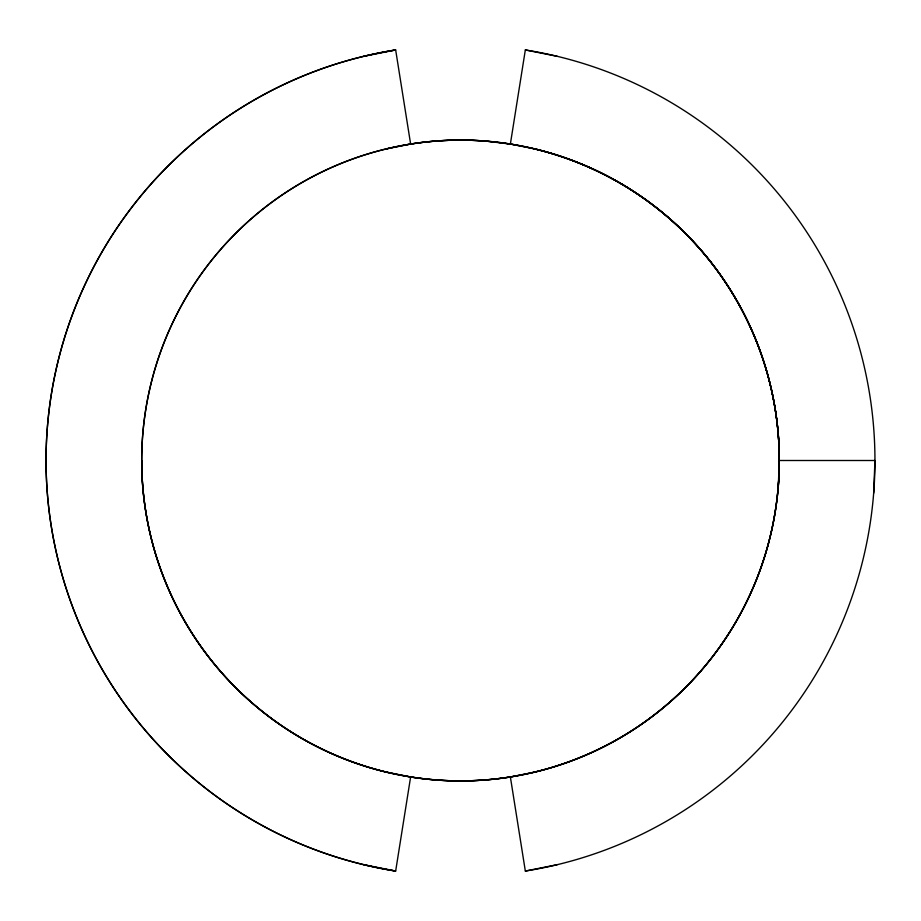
<?xml version="1.0" encoding="UTF-8"?>
<svg xmlns="http://www.w3.org/2000/svg" width="921" height="921" viewBox="0 0 921 921"><rect width="100%" height="100%" fill="white"/><g stroke="black" fill="none" stroke-linecap="round" stroke-linejoin="round"><path stroke-width="1.38" d="M778.326 485.643L779.304 460.5A320.393 318.804 -90 0 0 510.372 144.044L485.517 141.086A320.393 318.804 -90 0 0 410.628 144.044L386.072 148.96M873.672 493.115L874.95 460.5A415.67 414.45 -90 0 0 525.338 49.953L510.372 144.056A320.393 318.804 90 0 0 145.622 410.375A320.393 318.804 90 0 0 410.628 776.944L395.662 871.047L363.749 864.681M363.749 56.319L395.662 49.953L410.628 144.056A320.393 318.804 -90 0 1 773.18 397.999A320.393 318.804 -90 0 1 534.928 772.04L510.372 776.956A320.393 318.804 -90 0 1 410.628 776.944L386.072 772.04A320.393 318.804 -90 0 1 141.696 460.5M410.754 144.021A320.393 318.804 90 0 0 142.674 485.643A320.393 318.804 -90 0 0 510.372 776.956L525.338 871.047L557.251 864.681M779.304 460.5L874.95 460.5A415.67 414.45 -90 0 1 525.338 871.047M525.338 49.953L557.251 56.319M510.372 144.044L534.928 148.96A320.393 318.804 90 0 1 779.062 473.083A320.393 318.804 90 0 1 510.372 776.944M534.928 148.96A320.393 318.804 90 0 1 773.18 523.001A320.393 318.804 90 0 1 410.628 776.956M46.05 460.5A415.67 414.45 -90 0 0 395.662 871.047A415.67 414.45 90 0 1 46.05 460.5A415.67 414.45 90 0 1 395.662 49.953A415.67 414.45 -90 0 0 46.05 460.5"/></g></svg>
